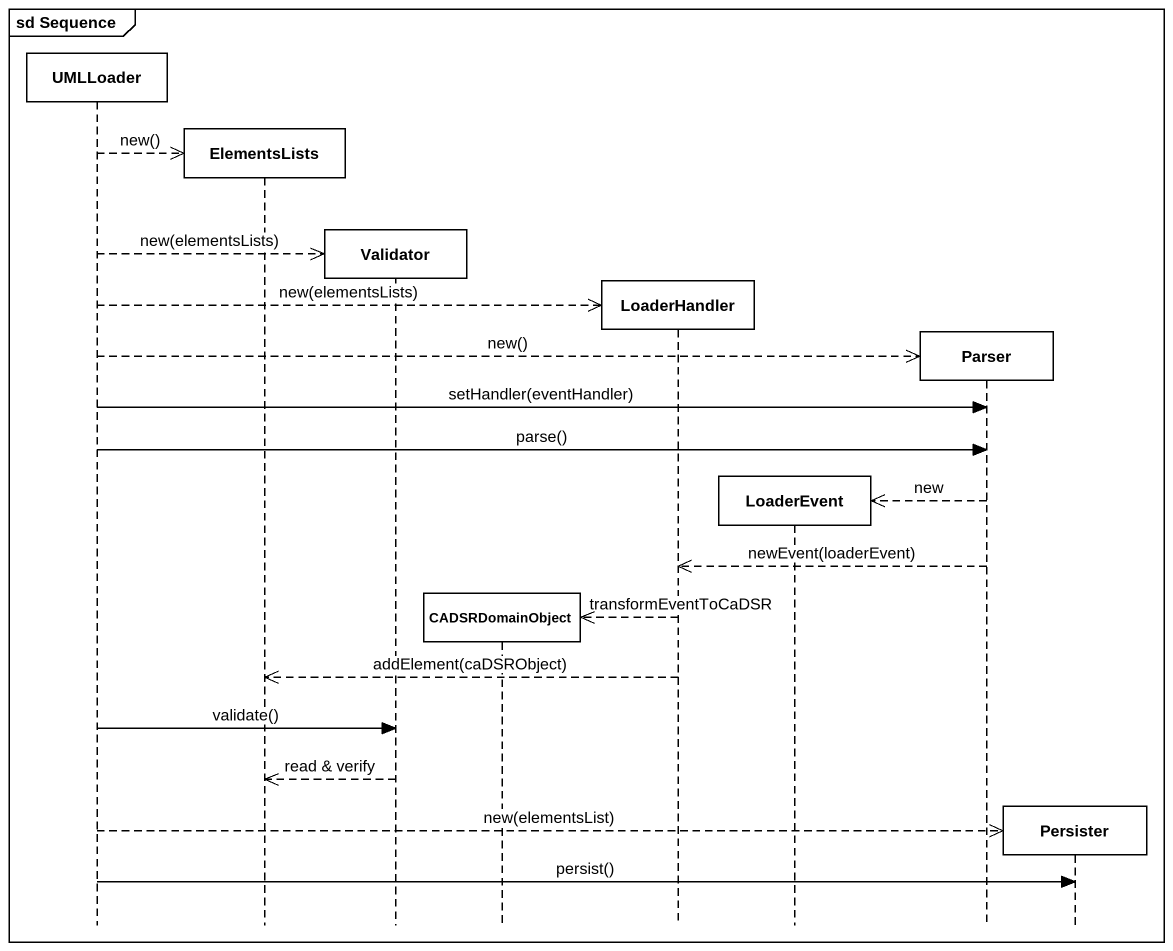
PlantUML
@startuml
mainframe sd Sequence
hide footbox
participant UMLLoader
participant ElementsLists
participant Validator
participant CADSRDomainObject
participant LoaderHandler
participant LoaderEvent
participant Parser
participant Persister

UMLLoader -->> ElementsLists ** : new()
UMLLoader -->> Validator ** : new(elementsLists)
UMLLoader -->> LoaderHandler ** : new(elementsLists)
UMLLoader -->> Parser ** : new()
UMLLoader -> Parser : setHandler(eventHandler)
UMLLoader -> Parser : parse()
Parser -->> LoaderEvent ** : new
Parser -->> LoaderHandler : newEvent(loaderEvent)
LoaderHandler -->> CADSRDomainObject ** : transformEventToCaDSR
LoaderHandler -->> ElementsLists : addElement(caDSRObject)
UMLLoader -> Validator : validate()
Validator -->> ElementsLists : read & verify
UMLLoader -->> Persister ** : new(elementsList)
UMLLoader -> Persister : persist()
@enduml
